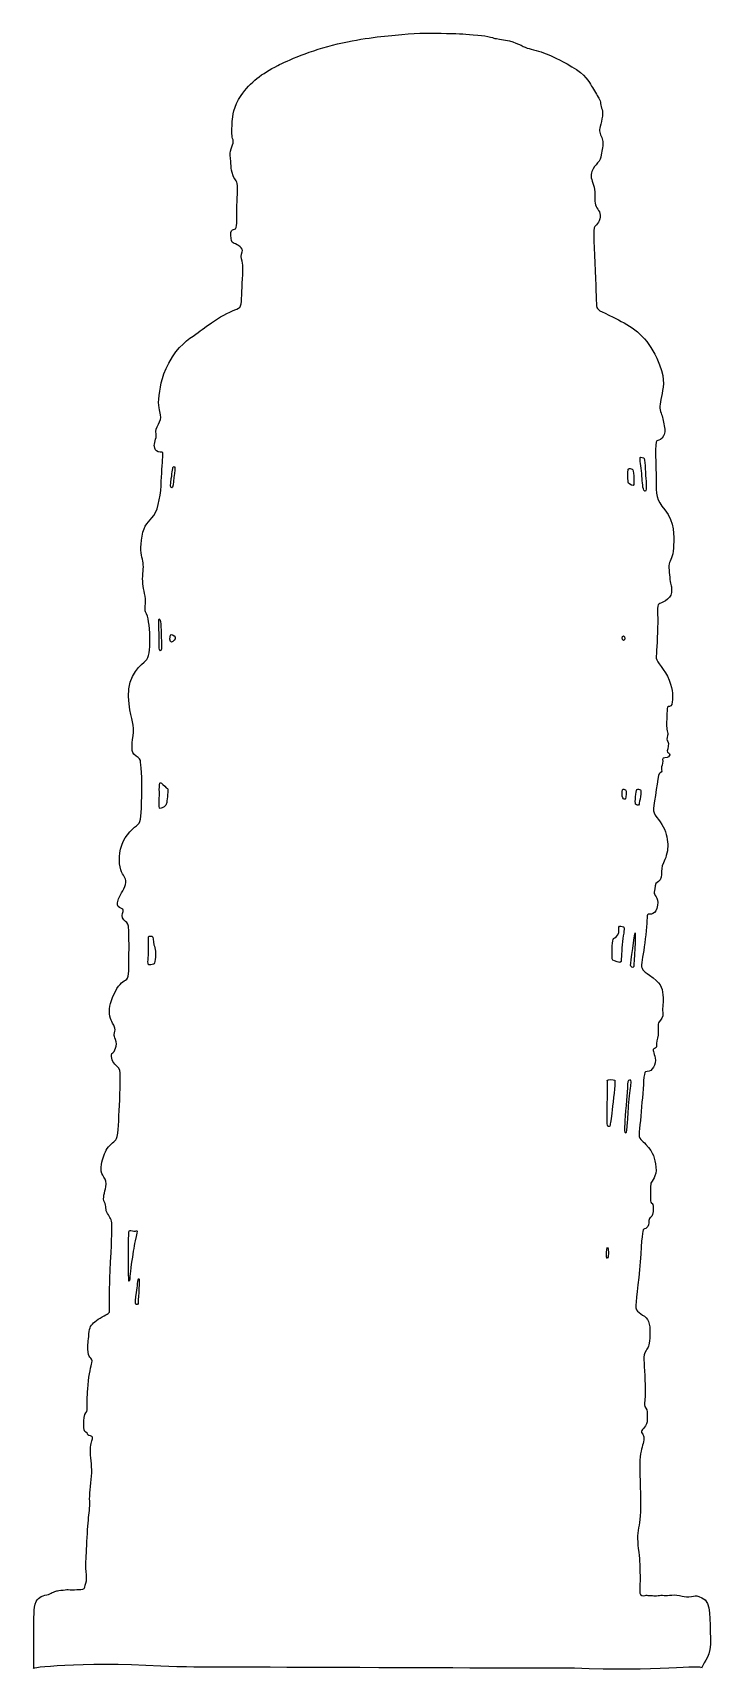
# Model space of a CAD drawing. Header units: centimetres. Extents: x -3.8 to 3.8, y -9.2 to 9.2.
import ezdxf

# ---------------------------------------------------------------- set-up
doc = ezdxf.new("R2010")
doc.units = ezdxf.units.CM
doc.header["$MEASUREMENT"] = 0
doc.layers.add('Camada 1', color=7, linetype='Continuous')

msp = doc.modelspace()

# ---------------------------------------------------------------- linework, layer by layer
at = {"layer": 'Camada 1'}
msp.add_open_spline([(0.33281, 9.15177), (0.13773, 9.13351), (-0.08251, 9.11502), (-0.38667, 9.04485), (-0.38667, 9.04485), (-0.68525, 8.97587), (-0.95333, 8.85673), (-1.05612, 8.80363), (-1.05612, 8.80363), (-1.23749, 8.71026), (-1.35716, 8.62445), (-1.46741, 8.46594), (-1.46741, 8.46594), (-1.55144, 8.34492), (-1.56073, 8.23237), (-1.56499, 8.17802), (-1.56499, 8.17802), (-1.57544, 8.04721), (-1.57057, 8.00903), (-1.557, 7.97022), (-1.557, 7.97022), (-1.54343, 7.93138), (-1.59327, 7.85637), (-1.58983, 7.80081), (-1.58983, 7.80081), (-1.58636, 7.74525), (-1.57935, 7.71217), (-1.57851, 7.67878), (-1.57851, 7.67878), (-1.57766, 7.64534), (-1.57502, 7.62322), (-1.55414, 7.56623), (-1.55414, 7.56623), (-1.53321, 7.50927), (-1.50567, 7.52464), (-1.50678, 7.42291), (-1.50678, 7.42291), (-1.50786, 7.32115), (-1.51392, 7.27863), (-1.51501, 7.17687), (-1.51501, 7.17687), (-1.51612, 7.07514), (-1.50488, 6.9742), (-1.54044, 6.96825), (-1.54044, 6.96825), (-1.57603, 6.9623), (-1.58291, 6.95322), (-1.58089, 6.90128), (-1.58089, 6.90128), (-1.57891, 6.84932), (-1.57991, 6.82574), (-1.54422, 6.81055), (-1.54422, 6.81055), (-1.50861, 6.79542), (-1.43341, 6.75975), (-1.45275, 6.71459), (-1.45275, 6.71459), (-1.46786, 6.67895), (-1.46992, 6.65278), (-1.45495, 6.61034), (-1.45495, 6.61034), (-1.43987, 6.56787), (-1.44855, 6.44831), (-1.45537, 6.31895), (-1.45537, 6.31895), (-1.4622, 6.18954), (-1.45426, 6.10204), (-1.49524, 6.08336), (-1.49524, 6.08336), (-1.53622, 6.06471), (-1.63671, 6.02621), (-1.73202, 5.96446), (-1.73202, 5.96446), (-1.82735, 5.90273), (-1.88529, 5.85823), (-1.94686, 5.81225), (-1.94686, 5.81225), (-2.00848, 5.76624), (-2.13683, 5.6975), (-2.23364, 5.54021), (-2.23364, 5.54021), (-2.35445, 5.34352), (-2.36696, 5.23313), (-2.38395, 5.10807), (-2.38395, 5.10807), (-2.40096, 4.98305), (-2.37572, 4.93628), (-2.36797, 4.89087), (-2.36797, 4.89087), (-2.36016, 4.84547), (-2.37138, 4.82621), (-2.39229, 4.78398), (-2.39229, 4.78398), (-2.41322, 4.74173), (-2.42766, 4.71482), (-2.4188, 4.67198), (-2.4188, 4.67198), (-2.40994, 4.62914), (-2.44674, 4.56361), (-2.43759, 4.53569), (-2.43759, 4.53569), (-2.42841, 4.50775), (-2.42322, 4.48449), (-2.39412, 4.47515), (-2.39412, 4.47515), (-2.36504, 4.46581), (-2.33678, 4.48991), (-2.34097, 4.43755), (-2.34097, 4.43755), (-2.34512, 4.38522), (-2.35526, 4.2693), (-2.35991, 4.145), (-2.35991, 4.145), (-2.36459, 4.02075), (-2.38687, 3.84081), (-2.44397, 3.76289), (-2.44397, 3.76289), (-2.50109, 3.68494), (-2.55295, 3.6619), (-2.57573, 3.53027), (-2.57573, 3.53027), (-2.59851, 3.39869), (-2.58663, 3.32752), (-2.57084, 3.27272), (-2.57084, 3.27272), (-2.55502, 3.2179), (-2.56139, 3.16048), (-2.56766, 3.08198), (-2.56766, 3.08198), (-2.5739, 3.00348), (-2.55731, 2.9363), (-2.5425, 2.85788), (-2.5425, 2.85788), (-2.52771, 2.77946), (-2.55038, 2.7049), (-2.53644, 2.68098), (-2.53644, 2.68098), (-2.50509, 2.62687), (-2.49165, 2.53869), (-2.48749, 2.39269), (-2.48749, 2.39269), (-2.48336, 2.24661), (-2.49834, 2.16883), (-2.53347, 2.13565), (-2.53347, 2.13565), (-2.56858, 2.10247), (-2.74175, 1.97761), (-2.72786, 1.73422), (-2.72786, 1.73422), (-2.71392, 1.49086), (-2.66079, 1.45326), (-2.67198, 1.33475), (-2.67198, 1.33475), (-2.6832, 1.21627), (-2.70251, 1.12827), (-2.66785, 1.08951), (-2.66785, 1.08951), (-2.63322, 1.05075), (-2.59983, 1.0516), (-2.59387, 1.01604), (-2.59387, 1.01604), (-2.58791, 0.98048), (-2.57363, 0.83012), (-2.57905, 0.61895), (-2.57905, 0.61895), (-2.58447, 0.40784), (-2.58458, 0.32976), (-2.62117, 0.30021), (-2.62117, 0.30021), (-2.65776, 0.27066), (-2.76444, 0.18652), (-2.80379, 0.06814), (-2.80379, 0.06814), (-2.84155, -0.04603), (-2.83345, -0.17176), (-2.80493, -0.23198), (-2.80493, -0.23198), (-2.77638, -0.2922), (-2.7473, -0.30157), (-2.76268, -0.37316), (-2.76268, -0.37316), (-2.77527, -0.43245), (-2.83377, -0.50529), (-2.84343, -0.54932), (-2.84343, -0.54932), (-2.85309, -0.59329), (-2.85663, -0.61584), (-2.82716, -0.63139), (-2.82716, -0.63139), (-2.79769, -0.64689), (-2.77662, -0.64679), (-2.7885, -0.67483), (-2.7885, -0.67483), (-2.80041, -0.70288), (-2.80427, -0.74029), (-2.78019, -0.76855), (-2.78019, -0.76855), (-2.75614, -0.79678), (-2.7336, -0.80033), (-2.72875, -0.83848), (-2.72875, -0.83848), (-2.7239, -0.87663), (-2.72023, -0.9954), (-2.72184, -1.14799), (-2.72184, -1.14799), (-2.72351, -1.30063), (-2.71549, -1.40919), (-2.74737, -1.43475), (-2.74737, -1.43475), (-2.77928, -1.46031), (-2.8268, -1.47319), (-2.87405, -1.57038), (-2.87405, -1.57038), (-2.92128, -1.66754), (-2.94861, -1.74609), (-2.9389, -1.82234), (-2.9389, -1.82234), (-2.92922, -1.89862), (-2.90109, -1.93159), (-2.88686, -1.96167), (-2.88686, -1.96167), (-2.87257, -1.99181), (-2.87905, -2.0071), (-2.88477, -2.03475), (-2.88477, -2.03475), (-2.89049, -2.06235), (-2.88755, -2.06957), (-2.87876, -2.09134), (-2.87876, -2.09134), (-2.86998, -2.11314), (-2.85635, -2.15201), (-2.86683, -2.18363), (-2.86683, -2.18363), (-2.87725, -2.21525), (-2.87823, -2.23888), (-2.90432, -2.25785), (-2.90432, -2.25785), (-2.93041, -2.27687), (-2.91562, -2.35527), (-2.8803, -2.38533), (-2.8803, -2.38533), (-2.84495, -2.41531), (-2.82087, -2.44356), (-2.81966, -2.4832), (-2.81966, -2.4832), (-2.81842, -2.52278), (-2.8226, -2.76448), (-2.83053, -2.9054), (-2.83053, -2.9054), (-2.83942, -3.0609), (-2.84508, -3.20885), (-2.86826, -3.23504), (-2.86826, -3.23504), (-2.89141, -3.26129), (-2.95126, -3.29603), (-2.97647, -3.34841), (-2.97647, -3.34841), (-3.00171, -3.4008), (-3.02769, -3.46194), (-3.03285, -3.5379), (-3.03285, -3.5379), (-3.03804, -3.61381), (-3.02274, -3.62037), (-3.00234, -3.65008), (-3.00234, -3.65008), (-2.98189, -3.67979), (-2.96908, -3.70625), (-2.98049, -3.7615), (-2.98049, -3.7615), (-2.99197, -3.8168), (-3.02076, -3.89168), (-2.99589, -3.93234), (-2.99589, -3.93234), (-2.97107, -3.9729), (-2.99052, -4.01875), (-2.96313, -4.0604), (-2.96313, -4.0604), (-2.93575, -4.10215), (-2.91207, -4.12422), (-2.91331, -4.1838), (-2.91331, -4.1838), (-2.91455, -4.24338), (-2.91326, -4.30405), (-2.92709, -4.59883), (-2.92709, -4.59883), (-2.94095, -4.8935), (-2.93863, -4.95157), (-2.94048, -5.04098), (-2.94048, -5.04098), (-2.94231, -5.13038), (-2.92913, -5.16298), (-2.95416, -5.17946), (-2.95416, -5.17946), (-2.97916, -5.19589), (-3.06222, -5.23574), (-3.1046, -5.27191), (-3.1046, -5.27191), (-3.14699, -5.30803), (-3.16455, -5.32948), (-3.17059, -5.40616), (-3.17059, -5.40616), (-3.17758, -5.49339), (-3.18654, -5.52864), (-3.18342, -5.57809), (-3.18342, -5.57809), (-3.18035, -5.62749), (-3.17225, -5.65794), (-3.15913, -5.66956), (-3.15913, -5.66956), (-3.14601, -5.6811), (-3.12889, -5.69742), (-3.13675, -5.73012), (-3.13675, -5.73012), (-3.14466, -5.76288), (-3.16974, -5.85746), (-3.17948, -5.97952), (-3.17948, -5.97952), (-3.18922, -6.10163), (-3.19234, -6.15139), (-3.19181, -6.19971), (-3.19181, -6.19971), (-3.19125, -6.24808), (-3.18575, -6.27747), (-3.20454, -6.2935), (-3.20454, -6.2935), (-3.22338, -6.30956), (-3.2297, -6.36703), (-3.2288, -6.42151), (-3.2288, -6.42151), (-3.22787, -6.47599), (-3.22888, -6.49959), (-3.20343, -6.51044), (-3.20343, -6.51044), (-3.17798, -6.52124), (-3.19316, -6.53576), (-3.17025, -6.54558), (-3.17025, -6.54558), (-3.14734, -6.55524), (-3.12265, -6.5537), (-3.12945, -6.58387), (-3.12945, -6.58387), (-3.13625, -6.61411), (-3.15898, -6.6465), (-3.15361, -6.73296), (-3.15361, -6.73296), (-3.14824, -6.81937), (-3.13308, -6.90401), (-3.14181, -7.00252), (-3.14181, -7.00252), (-3.15051, -7.10102), (-3.16575, -7.21474), (-3.16155, -7.28271), (-3.16155, -7.28271), (-3.15732, -7.3506), (-3.17049, -7.41712), (-3.17676, -7.49562), (-3.17676, -7.49562), (-3.18303, -7.57417), (-3.192, -7.70864), (-3.19742, -7.8205), (-3.19742, -7.8205), (-3.20284, -7.93242), (-3.20774, -7.99346), (-3.20202, -8.06503), (-3.20202, -8.06503), (-3.1963, -8.1366), (-3.1944, -8.1675), (-3.20482, -8.19912), (-3.20482, -8.19912), (-3.21524, -8.23079), (-3.21437, -8.26418), (-3.24017, -8.26826), (-3.24017, -8.26826), (-3.26599, -8.27233), (-3.29975, -8.26702), (-3.33023, -8.27514), (-3.33023, -8.27514), (-3.36068, -8.28326), (-3.404, -8.26485), (-3.41961, -8.27323), (-3.41961, -8.27323), (-3.43517, -8.2817), (-3.48279, -8.27349), (-3.50711, -8.28119), (-3.50711, -8.28119), (-3.5314, -8.28889), (-3.53034, -8.2863), (-3.55209, -8.29513), (-3.55209, -8.29513), (-3.57384, -8.30396), (-3.58728, -8.30722), (-3.6076, -8.31963), (-3.6076, -8.31963), (-3.62792, -8.33209), (-3.65769, -8.33146), (-3.68311, -8.3417), (-3.68311, -8.3417), (-3.70848, -8.35199), (-3.76582, -8.3667), (-3.77926, -8.46923), (-3.77926, -8.46923), (-3.79889, -8.61888), (-3.77762, -9.14908), (-3.79106, -9.15553), (-3.79106, -9.15553), (-3.76233, -9.14175), (-3.15953, -9.07584), (-2.18562, -9.13981), (-2.18562, -9.13981), (-2.21176, -9.13812), (2.38561, -9.15852), (2.26679, -9.15243), (2.26679, -9.15243), (3.17405, -9.19836), (3.70432, -9.11108), (3.69035, -9.15291), (3.69035, -9.15291), (3.72004, -9.06414), (3.80253, -9.02337), (3.78989, -8.81959), (3.78989, -8.81959), (3.77722, -8.61589), (3.80899, -8.4129), (3.69218, -8.36334), (3.69218, -8.36334), (3.63873, -8.34061), (3.62619, -8.34003), (3.59936, -8.34664), (3.59936, -8.34664), (3.57248, -8.35325), (3.52311, -8.35635), (3.49546, -8.35061), (3.49546, -8.35061), (3.46786, -8.34492), (3.42241, -8.33153), (3.38283, -8.33278), (3.38283, -8.33278), (3.34322, -8.33402), (3.31637, -8.34069), (3.29017, -8.33857), (3.29017, -8.33857), (3.26406, -8.33651), (3.23791, -8.33444), (3.21831, -8.33809), (3.21831, -8.33809), (3.19865, -8.34182), (3.17505, -8.34079), (3.15399, -8.34087), (3.15399, -8.34087), (3.13293, -8.34092), (3.13145, -8.33725), (3.1042, -8.33772), (3.1042, -8.33772), (3.07695, -8.33819), (3.0766, -8.33203), (3.05845, -8.33941), (3.05845, -8.33941), (3.04033, -8.34674), (2.99887, -8.33811), (2.99728, -8.31337), (2.99728, -8.31337), (2.99577, -8.28871), (3.00276, -8.20153), (3.00101, -8.11358), (3.00101, -8.11358), (2.99924, -8.02569), (2.99866, -7.95629), (2.98593, -7.8517), (2.98593, -7.8517), (2.97323, -7.74706), (2.96746, -7.65451), (2.98392, -7.58024), (2.98392, -7.58024), (3.00035, -7.50613), (3.01027, -7.4262), (3.00474, -7.19839), (3.00474, -7.19839), (2.99924, -6.97056), (2.99236, -6.88052), (3.00254, -6.78564), (3.00254, -6.78564), (3.01275, -6.69076), (3.0362, -6.64967), (3.04403, -6.59583), (3.04403, -6.59583), (3.05186, -6.54204), (3.00924, -6.51495), (3.0168, -6.49717), (3.0168, -6.49717), (3.02439, -6.47923), (3.08165, -6.44349), (3.08178, -6.36541), (3.08178, -6.36541), (3.08183, -6.28728), (3.08652, -6.26217), (3.06641, -6.23865), (3.06641, -6.23865), (3.04635, -6.21508), (3.05104, -6.19002), (3.05485, -6.15255), (3.05485, -6.15255), (3.05866, -6.11508), (3.06025, -6.04066), (3.05789, -5.98253), (3.05789, -5.98253), (3.05551, -5.9244), (3.05609, -5.8735), (3.05006, -5.81685), (3.05006, -5.81685), (3.044, -5.7602), (3.04945, -5.74745), (3.04524, -5.70062), (3.04524, -5.70062), (3.04109, -5.65376), (3.04722, -5.63236), (3.06958, -5.5937), (3.06958, -5.5937), (3.09199, -5.5551), (3.10506, -5.54565), (3.10945, -5.45733), (3.10945, -5.45733), (3.11384, -5.36901), (3.11789, -5.2745), (3.06902, -5.22675), (3.06902, -5.22675), (3.02018, -5.17899), (2.94646, -5.16873), (2.95382, -5.08763), (2.95382, -5.08763), (2.96112, -5.00659), (2.99221, -4.74931), (3.00848, -4.51272), (3.00848, -4.51272), (3.0247, -4.2761), (3.03073, -4.23356), (3.05034, -4.22991), (3.05034, -4.22991), (3.06992, -4.22623), (3.09132, -4.2112), (3.09595, -4.18615), (3.09595, -4.18615), (3.10063, -4.16109), (3.09968, -4.10656), (3.11312, -4.10326), (3.11312, -4.10326), (3.12659, -4.10001), (3.14326, -4.08895), (3.14741, -4.03669), (3.14741, -4.03669), (3.15156, -3.9843), (3.14855, -3.95597), (3.13693, -3.948), (3.13693, -3.948), (3.12521, -3.94004), (3.11613, -3.93321), (3.11857, -3.89215), (3.11857, -3.89215), (3.12095, -3.85106), (3.11442, -3.74607), (3.12267, -3.71956), (3.12267, -3.71956), (3.13093, -3.693), (3.19104, -3.64339), (3.17836, -3.5388), (3.17836, -3.5388), (3.16563, -3.43421), (3.15592, -3.38444), (3.06708, -3.28414), (3.06708, -3.28414), (3.0244, -3.23599), (2.97966, -3.23506), (2.99136, -3.14378), (2.99136, -3.14378), (3.003, -3.05258), (3.01409, -2.89195), (3.02713, -2.7622), (3.02713, -2.7622), (3.04007, -2.63245), (3.03917, -2.47875), (3.06351, -2.47105), (3.06351, -2.47105), (3.08783, -2.4633), (3.11801, -2.47012), (3.13714, -2.43917), (3.13714, -2.43917), (3.15632, -2.40821), (3.17521, -2.38832), (3.17307, -2.34022), (3.17307, -2.34022), (3.17032, -2.27593), (3.13275, -2.22994), (3.15415, -2.21497), (3.15415, -2.21497), (3.1755, -2.19999), (3.19188, -2.20396), (3.18524, -2.17708), (3.18524, -2.17708), (3.1786, -2.1502), (3.19807, -2.10437), (3.20405, -2.06185), (3.20405, -2.06185), (3.21011, -2.01933), (3.19384, -1.93726), (3.21447, -1.90993), (3.21447, -1.90993), (3.2351, -1.8826), (3.26262, -1.86725), (3.25519, -1.80698), (3.25519, -1.80698), (3.2477, -1.74673), (3.26567, -1.69723), (3.25773, -1.60968), (3.25773, -1.60968), (3.24979, -1.52213), (3.23188, -1.47281), (3.10514, -1.38862), (3.10514, -1.38862), (3.03013, -1.33869), (3.01042, -1.32139), (3.02074, -1.2476), (3.02074, -1.2476), (3.03106, -1.17378), (3.05133, -1.06218), (3.0658, -0.93605), (3.0658, -0.93605), (3.08027, -0.80992), (3.07519, -0.70861), (3.0912, -0.70634), (3.0912, -0.70634), (3.10718, -0.70412), (3.18502, -0.71896), (3.19759, -0.60426), (3.19759, -0.60426), (3.2078, -0.50941), (3.15417, -0.49774), (3.16002, -0.45906), (3.16002, -0.45906), (3.16785, -0.4053), (3.16835, -0.35444), (3.19161, -0.34926), (3.19161, -0.34926), (3.21487, -0.34413), (3.24342, -0.3051), (3.24178, -0.25935), (3.24178, -0.25935), (3.24019, -0.2136), (3.24149, -0.17508), (3.2635, -0.13029), (3.2635, -0.13029), (3.28546, -0.08555), (3.31065, -0.01205), (3.31147, 0.0537), (3.31147, 0.0537), (3.31237, 0.11948), (3.30123, 0.19935), (3.26062, 0.2737), (3.26062, 0.2737), (3.22003, 0.34802), (3.14288, 0.41385), (3.15243, 0.47894), (3.15243, 0.47894), (3.16201, 0.54403), (3.20127, 0.84896), (3.21495, 0.86719), (3.21495, 0.86719), (3.22868, 0.88539), (3.25085, 0.88804), (3.24315, 0.91233), (3.24315, 0.91233), (3.23542, 0.93667), (3.24664, 0.95593), (3.25344, 0.98612), (3.25344, 0.98612), (3.26021, 1.01631), (3.23725, 1.04713), (3.27934, 1.04727), (3.27934, 1.04727), (3.32146, 1.04743), (3.3254, 1.06378), (3.33294, 1.08161), (3.33294, 1.08161), (3.34048, 1.09942), (3.29947, 1.10185), (3.30558, 1.12328), (3.30558, 1.12328), (3.31164, 1.14474), (3.32849, 1.21276), (3.31389, 1.22792), (3.31389, 1.22792), (3.29936, 1.24313), (3.29926, 1.26422), (3.30974, 1.29587), (3.30974, 1.29587), (3.32011, 1.32749), (3.29418, 1.36559), (3.29799, 1.42409), (3.29799, 1.42409), (3.30177, 1.48262), (3.29844, 1.61628), (3.31548, 1.62105), (3.31548, 1.62105), (3.33257, 1.62587), (3.35906, 1.61758), (3.36178, 1.67354), (3.36178, 1.67354), (3.36451, 1.72947), (3.37406, 1.79456), (3.3268, 1.91685), (3.3268, 1.91685), (3.27957, 2.03909), (3.18408, 2.1187), (3.18247, 2.16445), (3.18247, 2.16445), (3.18088, 2.21022), (3.19419, 2.35487), (3.19837, 2.50642), (3.19837, 2.50642), (3.20258, 2.65795), (3.18768, 2.7574), (3.21054, 2.76875), (3.21054, 2.76875), (3.2334, 2.7801), (3.34259, 2.81788), (3.35244, 2.89787), (3.35244, 2.89787), (3.36236, 2.97783), (3.34022, 2.97521), (3.33601, 3.04313), (3.33601, 3.04313), (3.33178, 3.11105), (3.31405, 3.19675), (3.33024, 3.23495), (3.33024, 3.23495), (3.34646, 3.2731), (3.37892, 3.32848), (3.37749, 3.4313), (3.37749, 3.4313), (3.37609, 3.53412), (3.39826, 3.68078), (3.27732, 3.8255), (3.27732, 3.8255), (3.1836, 3.93742), (3.18088, 4.00174), (3.18101, 4.15795), (3.18101, 4.15795), (3.18122, 4.31416), (3.16389, 4.59205), (3.19075, 4.59867), (3.19075, 4.59867), (3.21761, 4.60534), (3.24552, 4.61452), (3.26536, 4.65418), (3.26536, 4.65418), (3.28518, 4.69384), (3.27925, 4.72943), (3.26816, 4.78824), (3.26816, 4.78824), (3.25705, 4.84706), (3.24892, 4.87754), (3.23099, 4.92725), (3.23099, 4.92725), (3.21308, 4.97697), (3.22699, 5.03115), (3.24697, 5.12786), (3.24697, 5.12786), (3.26703, 5.22457), (3.28526, 5.31003), (3.18749, 5.52585), (3.18749, 5.52585), (3.08139, 5.76009), (2.93206, 5.86576), (2.75921, 5.95416), (2.75921, 5.95416), (2.58636, 6.04256), (2.52601, 6.05616), (2.51754, 6.09283), (2.51754, 6.09283), (2.50905, 6.1295), (2.50931, 6.26465), (2.49939, 6.50333), (2.49939, 6.50333), (2.48949, 6.74201), (2.47304, 6.98643), (2.49442, 7.00141), (2.49442, 7.00141), (2.51577, 7.01636), (2.56207, 7.06885), (2.55604, 7.1255), (2.55604, 7.1255), (2.55006, 7.1822), (2.50529, 7.20419), (2.4968, 7.26189), (2.4968, 7.26189), (2.48825, 7.31965), (2.50278, 7.4036), (2.48042, 7.46419), (2.48042, 7.46419), (2.45804, 7.52478), (2.44261, 7.57341), (2.46105, 7.61672), (2.46105, 7.61672), (2.47939, 7.66003), (2.50254, 7.68625), (2.52574, 7.7125), (2.52574, 7.7125), (2.54889, 7.73872), (2.5644, 7.76819), (2.56712, 7.80312), (2.56712, 7.80312), (2.57146, 7.85614), (2.59765, 7.90194), (2.57709, 7.98227), (2.57709, 7.98227), (2.56571, 8.02619), (2.5365, 8.05662), (2.54978, 8.10207), (2.54978, 8.10207), (2.56301, 8.14753), (2.59534, 8.26609), (2.57518, 8.31069), (2.57518, 8.31069), (2.55502, 8.35535), (2.5647, 8.39933), (2.54134, 8.43631), (2.54134, 8.43631), (2.51798, 8.47325), (2.4862, 8.52585), (2.45839, 8.57368), (2.45839, 8.57368), (2.43066, 8.62154), (2.39219, 8.701), (2.23789, 8.79051), (2.23789, 8.79051), (2.08358, 8.88012), (2.02654, 8.90134), (1.95013, 8.93378), (1.95013, 8.93378), (1.87369, 8.96622), (1.79339, 8.98228), (1.73778, 8.99987), (1.73778, 8.99987), (1.68211, 9.01749), (1.61586, 9.06668), (1.49555, 9.08769), (1.49555, 9.08769), (1.37527, 9.10872), (1.38035, 9.10653), (1.38035, 9.10653), (1.38035, 9.10653), (1.38035, 9.10653), (1.29672, 9.13603), (1.18588, 9.14402), (1.18588, 9.14402), (1.03247, 9.15524), (1.00131, 9.16228), (0.83383, 9.16423), (0.83383, 9.16423), (0.66655, 9.16634), (0.53095, 9.17037), (0.33281, 9.15177)], degree=3, knots=[0, 0, 0, 0, 0.00462963, 0.00462963, 0.00462963, 0.00462963, 0.00925926, 0.00925926, 0.00925926, 0.00925926, 0.01388889, 0.01388889, 0.01388889, 0.01388889, 0.01851852, 0.01851852, 0.01851852, 0.01851852, 0.02314815, 0.02314815, 0.02314815, 0.02314815, 0.02777778, 0.02777778, 0.02777778, 0.02777778, 0.03240741, 0.03240741, 0.03240741, 0.03240741, 0.03703704, 0.03703704, 0.03703704, 0.03703704, 0.04166667, 0.04166667, 0.04166667, 0.04166667, 0.0462963, 0.0462963, 0.0462963, 0.0462963, 0.05092593, 0.05092593, 0.05092593, 0.05092593, 0.05555556, 0.05555556, 0.05555556, 0.05555556, 0.06018519, 0.06018519, 0.06018519, 0.06018519, 0.06481481, 0.06481481, 0.06481481, 0.06481481, 0.06944444, 0.06944444, 0.06944444, 0.06944444, 0.07407407, 0.07407407, 0.07407407, 0.07407407, 0.0787037, 0.0787037, 0.0787037, 0.0787037, 0.08333333, 0.08333333, 0.08333333, 0.08333333, 0.08796296, 0.08796296, 0.08796296, 0.08796296, 0.09259259, 0.09259259, 0.09259259, 0.09259259, 0.09722222, 0.09722222, 0.09722222, 0.09722222, 0.10185185, 0.10185185, 0.10185185, 0.10185185, 0.10648148, 0.10648148, 0.10648148, 0.10648148, 0.11111111, 0.11111111, 0.11111111, 0.11111111, 0.11574074, 0.11574074, 0.11574074, 0.11574074, 0.12037037, 0.12037037, 0.12037037, 0.12037037, 0.125, 0.125, 0.125, 0.125, 0.12962963, 0.12962963, 0.12962963, 0.12962963, 0.13425926, 0.13425926, 0.13425926, 0.13425926, 0.13888889, 0.13888889, 0.13888889, 0.13888889, 0.14351852, 0.14351852, 0.14351852, 0.14351852, 0.14814815, 0.14814815, 0.14814815, 0.14814815, 0.15277778, 0.15277778, 0.15277778, 0.15277778, 0.15740741, 0.15740741, 0.15740741, 0.15740741, 0.16203704, 0.16203704, 0.16203704, 0.16203704, 0.16666667, 0.16666667, 0.16666667, 0.16666667, 0.1712963, 0.1712963, 0.1712963, 0.1712963, 0.17592593, 0.17592593, 0.17592593, 0.17592593, 0.18055556, 0.18055556, 0.18055556, 0.18055556, 0.18518519, 0.18518519, 0.18518519, 0.18518519, 0.18981481, 0.18981481, 0.18981481, 0.18981481, 0.19444444, 0.19444444, 0.19444444, 0.19444444, 0.19907407, 0.19907407, 0.19907407, 0.19907407, 0.2037037, 0.2037037, 0.2037037, 0.2037037, 0.20833333, 0.20833333, 0.20833333, 0.20833333, 0.21296296, 0.21296296, 0.21296296, 0.21296296, 0.21759259, 0.21759259, 0.21759259, 0.21759259, 0.22222222, 0.22222222, 0.22222222, 0.22222222, 0.22685185, 0.22685185, 0.22685185, 0.22685185, 0.23148148, 0.23148148, 0.23148148, 0.23148148, 0.23611111, 0.23611111, 0.23611111, 0.23611111, 0.24074074, 0.24074074, 0.24074074, 0.24074074, 0.24537037, 0.24537037, 0.24537037, 0.24537037, 0.25, 0.25, 0.25, 0.25, 0.25462963, 0.25462963, 0.25462963, 0.25462963, 0.25925926, 0.25925926, 0.25925926, 0.25925926, 0.26388889, 0.26388889, 0.26388889, 0.26388889, 0.26851852, 0.26851852, 0.26851852, 0.26851852, 0.27314815, 0.27314815, 0.27314815, 0.27314815, 0.27777778, 0.27777778, 0.27777778, 0.27777778, 0.28240741, 0.28240741, 0.28240741, 0.28240741, 0.28703704, 0.28703704, 0.28703704, 0.28703704, 0.29166667, 0.29166667, 0.29166667, 0.29166667, 0.2962963, 0.2962963, 0.2962963, 0.2962963, 0.30092593, 0.30092593, 0.30092593, 0.30092593, 0.30555556, 0.30555556, 0.30555556, 0.30555556, 0.31018519, 0.31018519, 0.31018519, 0.31018519, 0.31481481, 0.31481481, 0.31481481, 0.31481481, 0.31944444, 0.31944444, 0.31944444, 0.31944444, 0.32407407, 0.32407407, 0.32407407, 0.32407407, 0.3287037, 0.3287037, 0.3287037, 0.3287037, 0.33333333, 0.33333333, 0.33333333, 0.33333333, 0.33796296, 0.33796296, 0.33796296, 0.33796296, 0.34259259, 0.34259259, 0.34259259, 0.34259259, 0.34722222, 0.34722222, 0.34722222, 0.34722222, 0.35185185, 0.35185185, 0.35185185, 0.35185185, 0.35648148, 0.35648148, 0.35648148, 0.35648148, 0.36111111, 0.36111111, 0.36111111, 0.36111111, 0.36574074, 0.36574074, 0.36574074, 0.36574074, 0.37037037, 0.37037037, 0.37037037, 0.37037037, 0.375, 0.375, 0.375, 0.375, 0.37962963, 0.37962963, 0.37962963, 0.37962963, 0.38425926, 0.38425926, 0.38425926, 0.38425926, 0.38888889, 0.38888889, 0.38888889, 0.38888889, 0.39351852, 0.39351852, 0.39351852, 0.39351852, 0.39814815, 0.39814815, 0.39814815, 0.39814815, 0.40277778, 0.40277778, 0.40277778, 0.40277778, 0.40740741, 0.40740741, 0.40740741, 0.40740741, 0.41203704, 0.41203704, 0.41203704, 0.41203704, 0.41666667, 0.41666667, 0.41666667, 0.41666667, 0.4212963, 0.4212963, 0.4212963, 0.4212963, 0.42592593, 0.42592593, 0.42592593, 0.42592593, 0.43055556, 0.43055556, 0.43055556, 0.43055556, 0.43518519, 0.43518519, 0.43518519, 0.43518519, 0.43981481, 0.43981481, 0.43981481, 0.43981481, 0.44444444, 0.44444444, 0.44444444, 0.44444444, 0.44907407, 0.44907407, 0.44907407, 0.44907407, 0.4537037, 0.4537037, 0.4537037, 0.4537037, 0.45833333, 0.45833333, 0.45833333, 0.45833333, 0.46296296, 0.46296296, 0.46296296, 0.46296296, 0.46759259, 0.46759259, 0.46759259, 0.46759259, 0.47222222, 0.47222222, 0.47222222, 0.47222222, 0.47685185, 0.47685185, 0.47685185, 0.47685185, 0.48148148, 0.48148148, 0.48148148, 0.48148148, 0.48611111, 0.48611111, 0.48611111, 0.48611111, 0.49074074, 0.49074074, 0.49074074, 0.49074074, 0.49537037, 0.49537037, 0.49537037, 0.49537037, 0.5, 0.5, 0.5, 0.5, 0.50462963, 0.50462963, 0.50462963, 0.50462963, 0.50925926, 0.50925926, 0.50925926, 0.50925926, 0.51388889, 0.51388889, 0.51388889, 0.51388889, 0.51851852, 0.51851852, 0.51851852, 0.51851852, 0.52314815, 0.52314815, 0.52314815, 0.52314815, 0.52777778, 0.52777778, 0.52777778, 0.52777778, 0.53240741, 0.53240741, 0.53240741, 0.53240741, 0.53703704, 0.53703704, 0.53703704, 0.53703704, 0.54166667, 0.54166667, 0.54166667, 0.54166667, 0.5462963, 0.5462963, 0.5462963, 0.5462963, 0.55092593, 0.55092593, 0.55092593, 0.55092593, 0.55555556, 0.55555556, 0.55555556, 0.55555556, 0.56018519, 0.56018519, 0.56018519, 0.56018519, 0.56481481, 0.56481481, 0.56481481, 0.56481481, 0.56944444, 0.56944444, 0.56944444, 0.56944444, 0.57407407, 0.57407407, 0.57407407, 0.57407407, 0.5787037, 0.5787037, 0.5787037, 0.5787037, 0.58333333, 0.58333333, 0.58333333, 0.58333333, 0.58796296, 0.58796296, 0.58796296, 0.58796296, 0.59259259, 0.59259259, 0.59259259, 0.59259259, 0.59722222, 0.59722222, 0.59722222, 0.59722222, 0.60185185, 0.60185185, 0.60185185, 0.60185185, 0.60648148, 0.60648148, 0.60648148, 0.60648148, 0.61111111, 0.61111111, 0.61111111, 0.61111111, 0.61574074, 0.61574074, 0.61574074, 0.61574074, 0.62037037, 0.62037037, 0.62037037, 0.62037037, 0.625, 0.625, 0.625, 0.625, 0.62962963, 0.62962963, 0.62962963, 0.62962963, 0.63425926, 0.63425926, 0.63425926, 0.63425926, 0.63888889, 0.63888889, 0.63888889, 0.63888889, 0.64351852, 0.64351852, 0.64351852, 0.64351852, 0.64814815, 0.64814815, 0.64814815, 0.64814815, 0.65277778, 0.65277778, 0.65277778, 0.65277778, 0.65740741, 0.65740741, 0.65740741, 0.65740741, 0.66203704, 0.66203704, 0.66203704, 0.66203704, 0.66666667, 0.66666667, 0.66666667, 0.66666667, 0.6712963, 0.6712963, 0.6712963, 0.6712963, 0.67592593, 0.67592593, 0.67592593, 0.67592593, 0.68055556, 0.68055556, 0.68055556, 0.68055556, 0.68518519, 0.68518519, 0.68518519, 0.68518519, 0.68981481, 0.68981481, 0.68981481, 0.68981481, 0.69444444, 0.69444444, 0.69444444, 0.69444444, 0.69907407, 0.69907407, 0.69907407, 0.69907407, 0.7037037, 0.7037037, 0.7037037, 0.7037037, 0.70833333, 0.70833333, 0.70833333, 0.70833333, 0.71296296, 0.71296296, 0.71296296, 0.71296296, 0.71759259, 0.71759259, 0.71759259, 0.71759259, 0.72222222, 0.72222222, 0.72222222, 0.72222222, 0.72685185, 0.72685185, 0.72685185, 0.72685185, 0.73148148, 0.73148148, 0.73148148, 0.73148148, 0.73611111, 0.73611111, 0.73611111, 0.73611111, 0.74074074, 0.74074074, 0.74074074, 0.74074074, 0.74537037, 0.74537037, 0.74537037, 0.74537037, 0.75, 0.75, 0.75, 0.75, 0.75462963, 0.75462963, 0.75462963, 0.75462963, 0.75925926, 0.75925926, 0.75925926, 0.75925926, 0.76388889, 0.76388889, 0.76388889, 0.76388889, 0.76851852, 0.76851852, 0.76851852, 0.76851852, 0.77314815, 0.77314815, 0.77314815, 0.77314815, 0.77777778, 0.77777778, 0.77777778, 0.77777778, 0.78240741, 0.78240741, 0.78240741, 0.78240741, 0.78703704, 0.78703704, 0.78703704, 0.78703704, 0.79166667, 0.79166667, 0.79166667, 0.79166667, 0.7962963, 0.7962963, 0.7962963, 0.7962963, 0.80092593, 0.80092593, 0.80092593, 0.80092593, 0.80555556, 0.80555556, 0.80555556, 0.80555556, 0.81018519, 0.81018519, 0.81018519, 0.81018519, 0.81481481, 0.81481481, 0.81481481, 0.81481481, 0.81944444, 0.81944444, 0.81944444, 0.81944444, 0.82407407, 0.82407407, 0.82407407, 0.82407407, 0.8287037, 0.8287037, 0.8287037, 0.8287037, 0.83333333, 0.83333333, 0.83333333, 0.83333333, 0.83796296, 0.83796296, 0.83796296, 0.83796296, 0.84259259, 0.84259259, 0.84259259, 0.84259259, 0.84722222, 0.84722222, 0.84722222, 0.84722222, 0.85185185, 0.85185185, 0.85185185, 0.85185185, 0.85648148, 0.85648148, 0.85648148, 0.85648148, 0.86111111, 0.86111111, 0.86111111, 0.86111111, 0.86574074, 0.86574074, 0.86574074, 0.86574074, 0.87037037, 0.87037037, 0.87037037, 0.87037037, 0.875, 0.875, 0.875, 0.875, 0.87962963, 0.87962963, 0.87962963, 0.87962963, 0.88425926, 0.88425926, 0.88425926, 0.88425926, 0.88888889, 0.88888889, 0.88888889, 0.88888889, 0.89351852, 0.89351852, 0.89351852, 0.89351852, 0.89814815, 0.89814815, 0.89814815, 0.89814815, 0.90277778, 0.90277778, 0.90277778, 0.90277778, 0.90740741, 0.90740741, 0.90740741, 0.90740741, 0.91203704, 0.91203704, 0.91203704, 0.91203704, 0.91666667, 0.91666667, 0.91666667, 0.91666667, 0.9212963, 0.9212963, 0.9212963, 0.9212963, 0.92592593, 0.92592593, 0.92592593, 0.92592593, 0.93055556, 0.93055556, 0.93055556, 0.93055556, 0.93518519, 0.93518519, 0.93518519, 0.93518519, 0.93981481, 0.93981481, 0.93981481, 0.93981481, 0.94444444, 0.94444444, 0.94444444, 0.94444444, 0.94907407, 0.94907407, 0.94907407, 0.94907407, 0.9537037, 0.9537037, 0.9537037, 0.9537037, 0.95833333, 0.95833333, 0.95833333, 0.95833333, 0.96296296, 0.96296296, 0.96296296, 0.96296296, 0.96759259, 0.96759259, 0.96759259, 0.96759259, 0.97222222, 0.97222222, 0.97222222, 0.97222222, 0.97685185, 0.97685185, 0.97685185, 0.97685185, 0.98148148, 0.98148148, 0.98148148, 0.98148148, 0.98611111, 0.98611111, 0.98611111, 0.98611111, 0.99074074, 0.99074074, 0.99074074, 0.99074074, 1, 1, 1, 1], dxfattribs=at)
at = {"layer": 'Camada 1', "color": 7}
for points, knots in [([(3.02372, 4.17675), (3.02798, 4.10883), (3.03623, 4.03618), (3.05616, 4.03374), (3.05616, 4.03374), (3.07622, 4.03125), (3.07338, 4.09555), (3.06584, 4.17691), (3.06584, 4.17691), (3.0583, 4.25827), (3.06179, 4.40107), (3.04039, 4.40712), (3.04039, 4.40712), (3.01893, 4.41326), (2.99671, 4.43173), (3.00197, 4.38738), (3.00197, 4.38738), (3.00716, 4.3431), (3.01954, 4.24467), (3.02372, 4.17675)], [0, 0, 0, 0, 0.16666667, 0.16666667, 0.16666667, 0.16666667, 0.33333333, 0.33333333, 0.33333333, 0.33333333, 0.5, 0.5, 0.5, 0.5, 0.66666667, 0.66666667, 0.66666667, 0.66666667, 1, 1, 1, 1]), ([(-2.21775, 4.3101), (-2.23775, 4.31256), (-2.23497, 4.24827), (-2.24781, 4.17556), (-2.24781, 4.17556), (-2.26064, 4.10285), (-2.25868, 4.07195), (-2.24384, 4.07166), (-2.24384, 4.07166), (-2.22894, 4.07134), (-2.22622, 4.1273), (-2.21881, 4.18728), (-2.21881, 4.18728), (-2.21135, 4.24724), (-2.19775, 4.30759), (-2.21775, 4.3101)], [0, 0, 0, 0, 0.2, 0.2, 0.2, 0.2, 0.4, 0.4, 0.4, 0.4, 0.6, 0.6, 0.6, 0.6, 1, 1, 1, 1]), ([(2.86976, 4.28121), (2.86074, 4.267), (2.86259, 4.13696), (2.87211, 4.12392), (2.87211, 4.12392), (2.88158, 4.11085), (2.92974, 4.08272), (2.93135, 4.10778), (2.93135, 4.10778), (2.93373, 4.14887), (2.93326, 4.27529), (2.91444, 4.28031), (2.91444, 4.28031), (2.8977, 4.28473), (2.87879, 4.29542), (2.86976, 4.28121)], [0, 0, 0, 0, 0.2, 0.2, 0.2, 0.2, 0.4, 0.4, 0.4, 0.4, 0.6, 0.6, 0.6, 0.6, 1, 1, 1, 1]), ([(-2.38293, 2.60375), (-2.39526, 2.60298), (-2.3842, 2.44497), (-2.3833, 2.39047), (-2.3833, 2.39047), (-2.38237, 2.33597), (-2.38894, 2.24257), (-2.37187, 2.24736), (-2.37187, 2.24736), (-2.3548, 2.25218), (-2.35597, 2.2707), (-2.35798, 2.32263), (-2.35798, 2.32263), (-2.35999, 2.37456), (-2.36097, 2.45013), (-2.36444, 2.50572), (-2.36444, 2.50572), (-2.36791, 2.56131), (-2.3706, 2.60452), (-2.38293, 2.60375)], [0, 0, 0, 0, 0.16666667, 0.16666667, 0.16666667, 0.16666667, 0.33333333, 0.33333333, 0.33333333, 0.33333333, 0.5, 0.5, 0.5, 0.5, 0.66666667, 0.66666667, 0.66666667, 0.66666667, 1, 1, 1, 1]), ([(-2.25881, 2.42177), (-2.26527, 2.40653), (-2.26722, 2.33819), (-2.24762, 2.34189), (-2.24762, 2.34189), (-2.22804, 2.34557), (-2.1965, 2.37732), (-2.20531, 2.39907), (-2.20531, 2.39907), (-2.2141, 2.42084), (-2.25231, 2.43706), (-2.25881, 2.42177)], [0, 0, 0, 0, 0.25, 0.25, 0.25, 0.25, 0.5, 0.5, 0.5, 0.5, 1, 1, 1, 1]), ([(2.81626, 2.41322), (2.79372, 2.41677), (2.7943, 2.36845), (2.81576, 2.36237), (2.81576, 2.36237), (2.83717, 2.35626), (2.83878, 2.40968), (2.81626, 2.41322)], [0, 0, 0, 0, 0.33333333, 0.33333333, 0.33333333, 0.33333333, 1, 1, 1, 1]), ([(-2.38248, 0.58659), (-2.3855, 0.51573), (-2.39156, 0.47322), (-2.37086, 0.47946), (-2.37086, 0.47946), (-2.3502, 0.4857), (-2.30157, 0.50113), (-2.29807, 0.54473), (-2.29807, 0.54473), (-2.2946, 0.58833), (-2.28003, 0.6934), (-2.29172, 0.70134), (-2.29172, 0.70134), (-2.30336, 0.70928), (-2.33916, 0.74312), (-2.35874, 0.76286), (-2.35874, 0.76286), (-2.38393, 0.7886), (-2.37692, 0.75556), (-2.38078, 0.71812), (-2.38078, 0.71812), (-2.38462, 0.68071), (-2.37946, 0.65745), (-2.38248, 0.58659)], [0, 0, 0, 0, 0.14285714, 0.14285714, 0.14285714, 0.14285714, 0.28571429, 0.28571429, 0.28571429, 0.28571429, 0.42857143, 0.42857143, 0.42857143, 0.42857143, 0.57142857, 0.57142857, 0.57142857, 0.57142857, 0.71428571, 0.71428571, 0.71428571, 0.71428571, 1, 1, 1, 1]), ([(2.83823, 0.68753), (2.82553, 0.69295), (2.8113, 0.70198), (2.80484, 0.68671), (2.80484, 0.68671), (2.79836, 0.67142), (2.7982, 0.6144), (2.80656, 0.59879), (2.80656, 0.59879), (2.815, 0.58321), (2.83535, 0.57453), (2.8382, 0.58837), (2.8382, 0.58837), (2.84103, 0.60215), (2.85095, 0.68214), (2.83823, 0.68753)], [0, 0, 0, 0, 0.2, 0.2, 0.2, 0.2, 0.4, 0.4, 0.4, 0.4, 0.6, 0.6, 0.6, 0.6, 1, 1, 1, 1]), ([(2.96573, 0.69052), (2.95634, 0.68248), (2.94152, 0.54148), (2.95102, 0.52844), (2.95102, 0.52844), (2.96052, 0.51537), (2.98341, 0.50566), (2.98954, 0.52712), (2.98954, 0.52712), (2.9956, 0.54858), (3.01843, 0.68018), (3.00676, 0.68812), (3.00676, 0.68812), (2.99512, 0.69611), (2.97512, 0.69854), (2.96573, 0.69052)], [0, 0, 0, 0, 0.2, 0.2, 0.2, 0.2, 0.4, 0.4, 0.4, 0.4, 0.6, 0.6, 0.6, 0.6, 1, 1, 1, 1]), ([(2.68897, -1.0947), (2.6895, -1.14301), (2.68537, -1.21641), (2.69556, -1.22075), (2.69556, -1.22075), (2.70577, -1.22509), (2.78359, -1.26115), (2.78827, -1.23604), (2.78827, -1.23604), (2.79285, -1.21098), (2.7951, -1.10666), (2.80528, -1.01181), (2.80528, -1.01181), (2.81549, -0.91698), (2.83378, -0.85258), (2.81491, -0.84756), (2.81491, -0.84756), (2.79599, -0.84256), (2.76908, -0.82811), (2.76292, -0.8496), (2.76292, -0.8496), (2.75681, -0.87106), (2.77729, -0.90077), (2.75234, -0.93824), (2.75234, -0.93824), (2.72742, -0.97576), (2.70128, -0.97367), (2.69839, -0.98748), (2.69839, -0.98748), (2.69551, -1.00128), (2.68842, -1.04636), (2.68897, -1.0947)], [0, 0, 0, 0, 0.11111111, 0.11111111, 0.11111111, 0.11111111, 0.22222222, 0.22222222, 0.22222222, 0.22222222, 0.33333333, 0.33333333, 0.33333333, 0.33333333, 0.44444444, 0.44444444, 0.44444444, 0.44444444, 0.55555556, 0.55555556, 0.55555556, 0.55555556, 0.66666667, 0.66666667, 0.66666667, 0.66666667, 0.77777778, 0.77777778, 0.77777778, 0.77777778, 1, 1, 1, 1]), ([(2.89477, -1.27528), (2.89197, -1.28906), (2.92366, -1.32058), (2.93046, -1.29039), (2.93046, -1.29039), (2.93723, -1.2602), (2.95279, -0.91212), (2.94544, -0.91503), (2.94544, -0.91503), (2.93824, -0.91796), (2.8977, -1.26144), (2.89477, -1.27528)], [0, 0, 0, 0, 0.25, 0.25, 0.25, 0.25, 0.5, 0.5, 0.5, 0.5, 1, 1, 1, 1]), ([(-2.50377, -1.10833), (-2.50022, -1.18498), (-2.51988, -1.26679), (-2.50102, -1.27182), (-2.50102, -1.27182), (-2.49171, -1.27428), (-2.46284, -1.27298), (-2.44837, -1.26637), (-2.44837, -1.26637), (-2.43347, -1.25954), (-2.43318, -1.24695), (-2.42786, -1.21274), (-2.42786, -1.21274), (-2.41722, -1.14509), (-2.42939, -1.08881), (-2.44186, -1.04743), (-2.44186, -1.04743), (-2.45437, -1.00608), (-2.444, -0.95337), (-2.46766, -0.95237), (-2.46766, -0.95237), (-2.49126, -0.95136), (-2.50544, -0.94232), (-2.50423, -0.9819), (-2.50423, -0.9819), (-2.50295, -1.02152), (-2.50728, -1.03168), (-2.50377, -1.10833)], [0, 0, 0, 0, 0.125, 0.125, 0.125, 0.125, 0.25, 0.25, 0.25, 0.25, 0.375, 0.375, 0.375, 0.375, 0.5, 0.5, 0.5, 0.5, 0.625, 0.625, 0.625, 0.625, 0.75, 0.75, 0.75, 0.75, 1, 1, 1, 1]), ([(2.63582, -2.74938), (2.63391, -2.81775), (2.63413, -2.98012), (2.63238, -3.01246), (2.63238, -3.01246), (2.63063, -3.04482), (2.63114, -3.07204), (2.64021, -3.07892), (2.64021, -3.07892), (2.64934, -3.08585), (2.66318, -3.08868), (2.66672, -3.06611), (2.66672, -3.06611), (2.67029, -3.04357), (2.67945, -2.97237), (2.69326, -2.85492), (2.69326, -2.85492), (2.70702, -2.73755), (2.7285, -2.56637), (2.71723, -2.56459), (2.71723, -2.56459), (2.70599, -2.56284), (2.63333, -2.54996), (2.63447, -2.56851), (2.63447, -2.56851), (2.63558, -2.587), (2.63778, -2.68112), (2.63582, -2.74938)], [0, 0, 0, 0, 0.125, 0.125, 0.125, 0.125, 0.25, 0.25, 0.25, 0.25, 0.375, 0.375, 0.375, 0.375, 0.5, 0.5, 0.5, 0.5, 0.625, 0.625, 0.625, 0.625, 0.75, 0.75, 0.75, 0.75, 1, 1, 1, 1]), ([(2.87931, -2.77764), (2.86732, -2.88374), (2.86828, -2.95933), (2.86058, -3.03421), (2.86058, -3.03421), (2.85285, -3.10909), (2.85481, -3.16097), (2.83957, -3.15452), (2.83957, -3.15452), (2.8243, -3.14801), (2.82565, -3.1306), (2.82774, -3.08337), (2.82774, -3.08337), (2.82965, -3.03614), (2.84914, -2.7919), (2.85618, -2.70467), (2.85618, -2.70467), (2.86311, -2.61744), (2.85824, -2.57931), (2.87131, -2.56984), (2.87131, -2.56984), (2.88438, -2.56034), (2.9025, -2.55304), (2.90076, -2.58534), (2.90076, -2.58534), (2.89908, -2.61769), (2.89072, -2.6767), (2.87931, -2.77764)], [0, 0, 0, 0, 0.125, 0.125, 0.125, 0.125, 0.25, 0.25, 0.25, 0.25, 0.375, 0.375, 0.375, 0.375, 0.5, 0.5, 0.5, 0.5, 0.625, 0.625, 0.625, 0.625, 0.75, 0.75, 0.75, 0.75, 1, 1, 1, 1]), ([(-2.71932, -4.81715), (-2.70815, -4.79784), (-2.71599, -4.74553), (-2.69604, -4.62771), (-2.69604, -4.62771), (-2.67609, -4.50989), (-2.67053, -4.44017), (-2.65408, -4.36596), (-2.65408, -4.36596), (-2.63765, -4.2918), (-2.62289, -4.24999), (-2.63522, -4.25073), (-2.63522, -4.25073), (-2.64758, -4.2515), (-2.65083, -4.25914), (-2.66824, -4.25777), (-2.66824, -4.25777), (-2.6857, -4.25637), (-2.71962, -4.23504), (-2.72203, -4.26407), (-2.72203, -4.26407), (-2.72438, -4.29307), (-2.72994, -4.43899), (-2.72907, -4.57366), (-2.72907, -4.57366), (-2.72821, -4.70838), (-2.72633, -4.82919), (-2.71932, -4.81715)], [0, 0, 0, 0, 0.125, 0.125, 0.125, 0.125, 0.25, 0.25, 0.25, 0.25, 0.375, 0.375, 0.375, 0.375, 0.5, 0.5, 0.5, 0.5, 0.625, 0.625, 0.625, 0.625, 0.75, 0.75, 0.75, 0.75, 1, 1, 1, 1]), ([(2.63807, -4.43665), (2.62288, -4.43752), (2.61997, -4.56423), (2.63487, -4.5645), (2.63487, -4.5645), (2.64979, -4.56487), (2.6504, -4.43589), (2.63807, -4.43665)], [0, 0, 0, 0, 0.33333333, 0.33333333, 0.33333333, 0.33333333, 1, 1, 1, 1]), ([(-2.63794, -4.94396), (-2.64641, -5.00648), (-2.6571, -5.07408), (-2.64582, -5.07588), (-2.64582, -5.07588), (-2.63455, -5.07763), (-2.61777, -5.08781), (-2.61796, -5.04559), (-2.61796, -5.04559), (-2.61809, -5.00342), (-2.60071, -4.7854), (-2.6105, -4.7872), (-2.6105, -4.7872), (-2.62029, -4.78908), (-2.62939, -4.8815), (-2.63794, -4.94396)], [0, 0, 0, 0, 0.2, 0.2, 0.2, 0.2, 0.4, 0.4, 0.4, 0.4, 0.6, 0.6, 0.6, 0.6, 1, 1, 1, 1])]:
    msp.add_open_spline(points, degree=3, knots=knots, dxfattribs=at)

doc.saveas('drawing.dxf')
